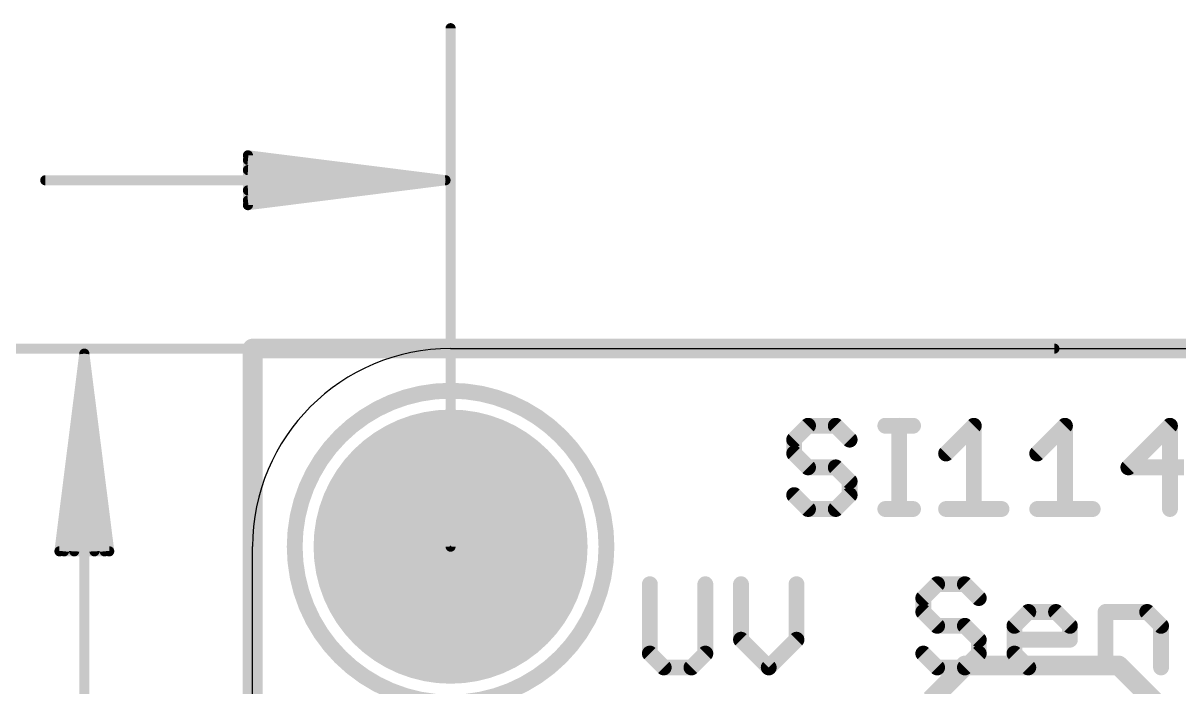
# Model space of a CAD drawing. Extents: x -12.6 to 37.3, y -13.7 to 24.4.
# Drawn here: x -2.94 to 11.88, y 13.44 to 21.95 of the extents above; entities that cross this region are included whole.
import ezdxf

# ---------------------------------------------------------------- set-up
doc = ezdxf.new("R2010")
doc.units = 0
for name, color, linetype in [('1', 12, 'CONTINUOUS'), ('16', 132, 'CONTINUOUS'), ('17', 110, 'CONTINUOUS'), ('20', 53, 'CONTINUOUS'), ('21', 40, 'CONTINUOUS'), ('23', 53, 'CONTINUOUS'), ('47', 253, 'CONTINUOUS')]:
    doc.layers.add(name, color=color, linetype=linetype)

# ---------------------------------------------------------------- blocks, each defined once
blk = doc.blocks.new('ROUNDP')
at = {"const_width": 0.5}
blk.add_lwpolyline([(0, -0.25, 1), (0, 0.25, 1), (0, -0.25)], format="xyb", dxfattribs=at)

msp = doc.modelspace()

# ---------------------------------------------------------------- linework, layer by layer
at = {"layer": '1', "const_width": 0.254}
for points in [[(9.144, 13.716), (8.702, 13.274)], [(11.11, 13.716), (9.144, 13.716)], [(12.954, 11.872), (11.11, 13.716)]]:
    msp.add_lwpolyline(points, dxfattribs=at)
at = {"layer": '1', "const_width": 0.127}
for points in [[(9.144, 13.7795, 1), (9.144, 13.6525)], [(9.1889, 13.6711, 1), (9.0991, 13.7609)], [(11.1549, 13.7609, 1), (11.0651, 13.6711)], [(11.11, 13.6525, 1), (11.11, 13.7795)]]:
    msp.add_lwpolyline(points, format="xyb", dxfattribs=at)
at = {"layer": '16', "const_width": 0.254}
for points in [[(0, 17.78), (20.066, 17.78)], [(0, 0), (0, 17.78)]]:
    msp.add_lwpolyline(points, dxfattribs=at)
at = {"layer": '16', "const_width": 0.127}
for points in [[(0, 17.8435, 1), (0, 17.7165)], [(0.0635, 17.78, 1), (-0.0635, 17.78)]]:
    msp.add_lwpolyline(points, format="xyb", dxfattribs=at)
at = {"layer": '20'}
for p, q in [((2.54, 17.78), (17.78, 17.78)), ((0, 2.54), (0, 15.24))]:
    msp.add_line(p, q, dxfattribs=at)
msp.add_arc((2.54, 15.24), 2.54, 90, 180, dxfattribs=at)
at = {"layer": '21'}
for points, const_width in [([(2.54, 13.24, 1), (2.54, 17.24, 1), (2.54, 13.24)], 0.2032), ([(7.1263, 16.8411, 1), (7.1263, 16.7395)], 0.1016), ([(7.1622, 16.7544, 1), (7.0903, 16.8262)], 0.1016), ([(7.5181, 16.8262, 1), (7.4462, 16.7544)], 0.1016), ([(7.4822, 16.7395, 1), (7.4822, 16.8411)], 0.1016), ([(8.1177, 16.8411, 1), (8.1177, 16.7395)], 0.1016), ([(8.3465, 16.7903, 1), (8.2448, 16.7903)], 0.1016), ([(8.4736, 16.7395, 1), (8.4736, 16.8411)], 0.1016), ([(9.304, 16.7903, 1), (9.2024, 16.7903)], 0.1016), ([(9.2891, 16.7544, 1), (9.2173, 16.8262)], 0.1016), ([(10.4734, 16.7903, 1), (10.3718, 16.7903)], 0.1016), ([(10.4585, 16.7544, 1), (10.3867, 16.8262)], 0.1016), ([(11.8207, 16.7903, 1), (11.7191, 16.7903)], 0.1016), ([(11.8059, 16.7544, 1), (11.734, 16.8262)], 0.1016), ([(6.9991, 16.6124, 1), (6.8975, 16.6124)], 0.1016), ([(6.9124, 16.6483, 1), (6.9842, 16.5764)], 0.1016), ([(7.6242, 16.5764, 1), (7.696, 16.6483)], 0.1016), ([(6.9842, 16.4703, 1), (6.9124, 16.3985)], 0.1016), ([(6.8975, 16.4344, 1), (6.9991, 16.4344)], 0.1016), ([(8.8614, 16.4703, 1), (8.9332, 16.3985)], 0.1016), ([(10.0308, 16.4703, 1), (10.1026, 16.3985)], 0.1016), ([(7.1263, 16.3073, 1), (7.1263, 16.2057)], 0.1016), ([(7.0903, 16.2205, 1), (7.1622, 16.2924)], 0.1016), ([(7.5181, 16.2924, 1), (7.4462, 16.2205)], 0.1016), ([(7.4822, 16.2057, 1), (7.4822, 16.3073)], 0.1016), ([(11.2361, 16.3073, 1), (11.2361, 16.2057)], 0.1016), ([(11.2002, 16.2924, 1), (11.272, 16.2205)], 0.1016), ([(7.7109, 16.0785, 1), (7.6093, 16.0785)], 0.1016), ([(7.6242, 16.0426, 1), (7.696, 16.1144)], 0.1016), ([(6.9842, 15.9365, 1), (6.9124, 15.8646)], 0.1016), ([(7.6093, 15.9006, 1), (7.7109, 15.9006)], 0.1016), ([(7.696, 15.8646, 1), (7.6242, 15.9365)], 0.1016), ([(7.1263, 15.7734, 1), (7.1263, 15.6718)], 0.1016), ([(7.0903, 15.6867, 1), (7.1622, 15.7585)], 0.1016), ([(7.4462, 15.7585, 1), (7.5181, 15.6867)], 0.1016), ([(7.4822, 15.6718, 1), (7.4822, 15.7734)], 0.1016), ([(8.1177, 15.7734, 1), (8.1177, 15.6718)], 0.1016), ([(8.2448, 15.7226, 1), (8.3465, 15.7226)], 0.1016), ([(8.4736, 15.6718, 1), (8.4736, 15.7734)], 0.1016), ([(8.8973, 15.7734, 1), (8.8973, 15.6718)], 0.1016), ([(9.2024, 15.7226, 1), (9.304, 15.7226)], 0.1016), ([(9.6091, 15.6718, 1), (9.6091, 15.7734)], 0.1016), ([(10.0667, 15.7734, 1), (10.0667, 15.6718)], 0.1016), ([(10.3718, 15.7226, 1), (10.4734, 15.7226)], 0.1016), ([(10.7785, 15.6718, 1), (10.7785, 15.7734)], 0.1016), ([(11.7191, 15.7226, 1), (11.8207, 15.7226)], 0.1016), ([(5.1476, 14.7583, 1), (5.046, 14.7583)], 0.1016), ([(5.8594, 14.7583, 1), (5.7578, 14.7583)], 0.1016), ([(6.317, 14.7583, 1), (6.2154, 14.7583)], 0.1016), ([(7.0288, 14.7583, 1), (6.9272, 14.7583)], 0.1016), ([(8.7829, 14.8091, 1), (8.7829, 14.7075)], 0.1016), ([(8.8188, 14.7224, 1), (8.747, 14.7942)], 0.1016), ([(9.1747, 14.7942, 1), (9.1029, 14.7224)], 0.1016), ([(9.1388, 14.7075, 1), (9.1388, 14.8091)], 0.1016), ([(8.6557, 14.5804, 1), (8.5541, 14.5804)], 0.1016), ([(8.569, 14.6163, 1), (8.6409, 14.5444)], 0.1016), ([(9.2808, 14.5444, 1), (9.3527, 14.6163)], 0.1016), ([(8.6409, 14.4383, 1), (8.569, 14.3665)], 0.1016), ([(8.5541, 14.4024, 1), (8.6557, 14.4024)], 0.1016), ([(9.9523, 14.4532, 1), (9.9523, 14.3516)], 0.1016), ([(9.9882, 14.3665, 1), (9.9164, 14.4383)], 0.1016), ([(10.3441, 14.4383, 1), (10.2723, 14.3665)], 0.1016), ([(10.3082, 14.3516, 1), (10.3082, 14.4532)], 0.1016), ([(10.9945, 14.4024, 1), (10.8929, 14.4024)], 0.1016), ([(10.9437, 14.4532, 1), (10.9437, 14.3516)], 0.1016), ([(11.5135, 14.4383, 1), (11.4417, 14.3665)], 0.1016), ([(11.4776, 14.3516, 1), (11.4776, 14.4532)], 0.1016), ([(8.7829, 14.2753, 1), (8.7829, 14.1737)], 0.1016), ([(8.747, 14.1885, 1), (8.8188, 14.2604)], 0.1016), ([(9.1747, 14.2604, 1), (9.1029, 14.1885)], 0.1016), ([(9.1388, 14.1737, 1), (9.1388, 14.2753)], 0.1016), ([(9.8251, 14.2245, 1), (9.7235, 14.2245)], 0.1016), ([(9.7384, 14.2604, 1), (9.8103, 14.1885)], 0.1016), ([(10.5369, 14.2245, 1), (10.4353, 14.2245)], 0.1016), ([(10.4502, 14.1885, 1), (10.5221, 14.2604)], 0.1016), ([(11.7063, 14.2245, 1), (11.6047, 14.2245)], 0.1016), ([(11.6196, 14.1885, 1), (11.6915, 14.2604)], 0.1016), ([(6.3021, 14.0824, 1), (6.2302, 14.0106)], 0.1016), ([(6.2154, 14.0465, 1), (6.317, 14.0465)], 0.1016), ([(6.9272, 14.0465, 1), (7.0288, 14.0465)], 0.1016), ([(7.0139, 14.0106, 1), (6.942, 14.0824)], 0.1016), ([(9.3676, 14.0465, 1), (9.266, 14.0465)], 0.1016), ([(9.2808, 14.0106, 1), (9.3527, 14.0824)], 0.1016), ([(9.7743, 14.0973, 1), (9.7743, 13.9957)], 0.1016), ([(10.4353, 14.0465, 1), (10.5369, 14.0465)], 0.1016), ([(10.4861, 13.9957, 1), (10.4861, 14.0973)], 0.1016), ([(5.1327, 13.9045, 1), (5.0608, 13.8326)], 0.1016), ([(5.8445, 13.8326, 1), (5.7726, 13.9045)], 0.1016), ([(8.6409, 13.9045, 1), (8.569, 13.8326)], 0.1016), ([(9.3527, 13.8326, 1), (9.2808, 13.9045)], 0.1016), ([(9.8103, 13.9045, 1), (9.7384, 13.8326)], 0.1016), ([(5.046, 13.8686, 1), (5.1476, 13.8686)], 0.1016), ([(5.2747, 13.7414, 1), (5.2747, 13.6398)], 0.1016), ([(5.6306, 13.6398, 1), (5.6306, 13.7414)], 0.1016), ([(5.7578, 13.8686, 1), (5.8594, 13.8686)], 0.1016), ([(8.7829, 13.7414, 1), (8.7829, 13.6398)], 0.1016), ([(9.1388, 13.6398, 1), (9.1388, 13.7414)], 0.1016), ([(9.266, 13.8686, 1), (9.3676, 13.8686)], 0.1016), ([(9.7235, 13.8686, 1), (9.8251, 13.8686)], 0.1016), ([(9.9523, 13.7414, 1), (9.9523, 13.6398)], 0.1016), ([(10.3082, 13.6398, 1), (10.3082, 13.7414)], 0.1016), ([(5.2388, 13.6547, 1), (5.3106, 13.7265)], 0.1016), ([(5.5947, 13.7265, 1), (5.6665, 13.6547)], 0.1016), ([(6.5861, 13.7265, 1), (6.658, 13.6547)], 0.1016), ([(6.5861, 13.6547, 1), (6.658, 13.7265)], 0.1016), ([(8.747, 13.6547, 1), (8.8188, 13.7265)], 0.1016), ([(9.1029, 13.7265, 1), (9.1747, 13.6547)], 0.1016), ([(9.9164, 13.6547, 1), (9.9882, 13.7265)], 0.1016), ([(10.8929, 13.6906, 1), (10.9945, 13.6906)], 0.1016), ([(11.6047, 13.6906, 1), (11.7063, 13.6906)], 0.1016)]:
    msp.add_lwpolyline(points, format="xyb", dxfattribs=dict(at, const_width=const_width))
at = {"layer": '21', "const_width": 0.2032}
for points in [[(7.1263, 16.7903), (6.9483, 16.6124)], [(7.4822, 16.7903), (7.1263, 16.7903)], [(7.6601, 16.6124), (7.4822, 16.7903)], [(8.1177, 16.7903), (8.4736, 16.7903)], [(8.2957, 15.7226), (8.2957, 16.7903)], [(8.8973, 16.4344), (9.2532, 16.7903)], [(9.2532, 16.7903), (9.2532, 15.7226)], [(10.0667, 16.4344), (10.4226, 16.7903)], [(10.4226, 16.7903), (10.4226, 15.7226)], [(11.7699, 16.7903), (11.2361, 16.2565)], [(11.7699, 15.7226), (11.7699, 16.7903)], [(6.9483, 16.6124), (6.9483, 16.4344)], [(6.9483, 16.4344), (7.1263, 16.2565)], [(7.1263, 16.2565), (7.4822, 16.2565)], [(7.4822, 16.2565), (7.6601, 16.0785)], [(11.2361, 16.2565), (11.9479, 16.2565)], [(7.6601, 16.0785), (7.6601, 15.9006)], [(7.1263, 15.7226), (6.9483, 15.9006)], [(7.6601, 15.9006), (7.4822, 15.7226)], [(7.4822, 15.7226), (7.1263, 15.7226)], [(8.1177, 15.7226), (8.4736, 15.7226)], [(8.8973, 15.7226), (9.6091, 15.7226)], [(10.0667, 15.7226), (10.7785, 15.7226)], [(5.0968, 14.7583), (5.0968, 13.8686)], [(5.8086, 13.8686), (5.8086, 14.7583)], [(6.2662, 14.7583), (6.2662, 14.0465)], [(6.978, 14.0465), (6.978, 14.7583)], [(8.7829, 14.7583), (8.6049, 14.5804)], [(9.1388, 14.7583), (8.7829, 14.7583)], [(9.3168, 14.5804), (9.1388, 14.7583)], [(8.6049, 14.5804), (8.6049, 14.4024)], [(8.6049, 14.4024), (8.7829, 14.2245)], [(9.7743, 14.2245), (9.9523, 14.4024)], [(9.9523, 14.4024), (10.3082, 14.4024)], [(10.3082, 14.4024), (10.4861, 14.2245)], [(10.9437, 13.6906), (10.9437, 14.4024)], [(10.9437, 14.4024), (11.4776, 14.4024)], [(11.4776, 14.4024), (11.6555, 14.2245)], [(8.7829, 14.2245), (9.1388, 14.2245)], [(9.1388, 14.2245), (9.3168, 14.0465)], [(9.7743, 13.8686), (9.7743, 14.2245)], [(10.4861, 14.2245), (10.4861, 14.0465)], [(11.6555, 14.2245), (11.6555, 13.6906)], [(6.2662, 14.0465), (6.6221, 13.6906)], [(6.6221, 13.6906), (6.978, 14.0465)], [(9.3168, 14.0465), (9.3168, 13.8686)], [(10.4861, 14.0465), (9.7743, 14.0465)], [(5.0968, 13.8686), (5.2747, 13.6906)], [(5.6306, 13.6906), (5.8086, 13.8686)], [(8.7829, 13.6906), (8.6049, 13.8686)], [(9.3168, 13.8686), (9.1388, 13.6906)], [(9.9523, 13.6906), (9.7743, 13.8686)], [(5.2747, 13.6906), (5.6306, 13.6906)], [(9.1388, 13.6906), (8.7829, 13.6906)], [(10.3082, 13.6906), (9.9523, 13.6906)]]:
    msp.add_lwpolyline(points, dxfattribs=at)
at = {"layer": '23'}
msp.add_point((2.54, 15.24), dxfattribs=at)
at = {"layer": '47', "const_width": 0.13}
for points in [[(2.54, 15.24), (2.54, 21.889)], [(2.475, 19.939), (-0.06, 20.2582)], [(-0.06, 20.2582), (-0.06, 19.6198)], [(2.475, 19.939), (-0.06, 20.199)], [(2.475, 19.939), (-0.06, 20.069)], [(2.475, 19.939), (-2.66, 19.939)], [(-0.06, 19.6198), (2.475, 19.939)], [(-0.06, 19.809), (2.475, 19.939)], [(-0.06, 19.679), (2.475, 19.939)], [(10.287, 17.78), (-4.109, 17.78)], [(-2.159, 17.715), (-2.4782, 15.18)], [(-2.159, 17.715), (-2.419, 15.18)], [(-2.159, 17.715), (-2.289, 15.18)], [(-2.159, 17.715), (-2.159, 0.065)], [(-1.8398, 15.18), (-2.159, 17.715)], [(-2.029, 15.18), (-2.159, 17.715)], [(-1.899, 15.18), (-2.159, 17.715)], [(-2.4782, 15.18), (-1.8398, 15.18)]]:
    msp.add_lwpolyline(points, dxfattribs=at)
at = {"layer": '47', "const_width": 0.065}
for points in [[(2.5725, 21.889, 1), (2.5075, 21.889)], [(-0.0559, 20.2905, 1), (-0.0641, 20.226)], [(-0.0275, 20.2582, 1), (-0.0925, 20.2582)], [(-0.0567, 20.2313, 1), (-0.0633, 20.1667)], [(-0.0583, 20.1015, 1), (-0.0617, 20.0365)], [(-2.66, 19.9715, 1), (-2.66, 19.9065)], [(-0.0617, 19.8415, 1), (-0.0583, 19.7765)], [(2.4791, 19.9068, 1), (2.4709, 19.9712)], [(2.4709, 19.9068, 1), (2.4791, 19.9712)], [(2.4783, 19.9067, 1), (2.4717, 19.9713)], [(2.4717, 19.9067, 1), (2.4783, 19.9713)], [(2.4733, 19.9065, 1), (2.4767, 19.9715)], [(2.4767, 19.9065, 1), (2.4733, 19.9715)], [(2.475, 19.9065, 1), (2.475, 19.9715)], [(-0.0633, 19.7113, 1), (-0.0567, 19.6467)], [(-0.0641, 19.652, 1), (-0.0559, 19.5875)], [(-0.0925, 19.6198, 1), (-0.0275, 19.6198)], [(10.287, 17.7475, 1), (10.287, 17.8125)], [(-2.1265, 17.715, 1), (-2.1915, 17.715)], [(-2.1268, 17.7191, 1), (-2.1912, 17.7109)], [(-2.1265, 17.7133, 1), (-2.1915, 17.7167)], [(-2.1265, 17.7167, 1), (-2.1915, 17.7133)], [(-2.1267, 17.7183, 1), (-2.1913, 17.7117)], [(-2.1267, 17.7117, 1), (-2.1913, 17.7183)], [(-2.1268, 17.7109, 1), (-2.1912, 17.7191)], [(-2.5105, 15.1841, 1), (-2.446, 15.1759)], [(-2.4782, 15.2125, 1), (-2.4782, 15.1475)], [(-2.4513, 15.1833, 1), (-2.3867, 15.1767)], [(-2.3215, 15.1817, 1), (-2.2565, 15.1783)], [(-2.0615, 15.1783, 1), (-1.9965, 15.1817)], [(-1.9313, 15.1767, 1), (-1.8667, 15.1833)], [(-1.872, 15.1759, 1), (-1.8075, 15.1841)], [(-1.8398, 15.1475, 1), (-1.8398, 15.2125)], [(2.5075, 15.24, 1), (2.5725, 15.24)]]:
    msp.add_lwpolyline(points, format="xyb", dxfattribs=at)

# ---------------------------------------------------------------- block references
at = {"layer": '17', "xscale": 3.516, "yscale": 3.516}
msp.add_blockref('ROUNDP', (2.54, 15.24), dxfattribs=at)
msp.add_blockref('ROUNDP', (2.54, 15.24), dxfattribs=at)

doc.saveas('drawing.dxf')
